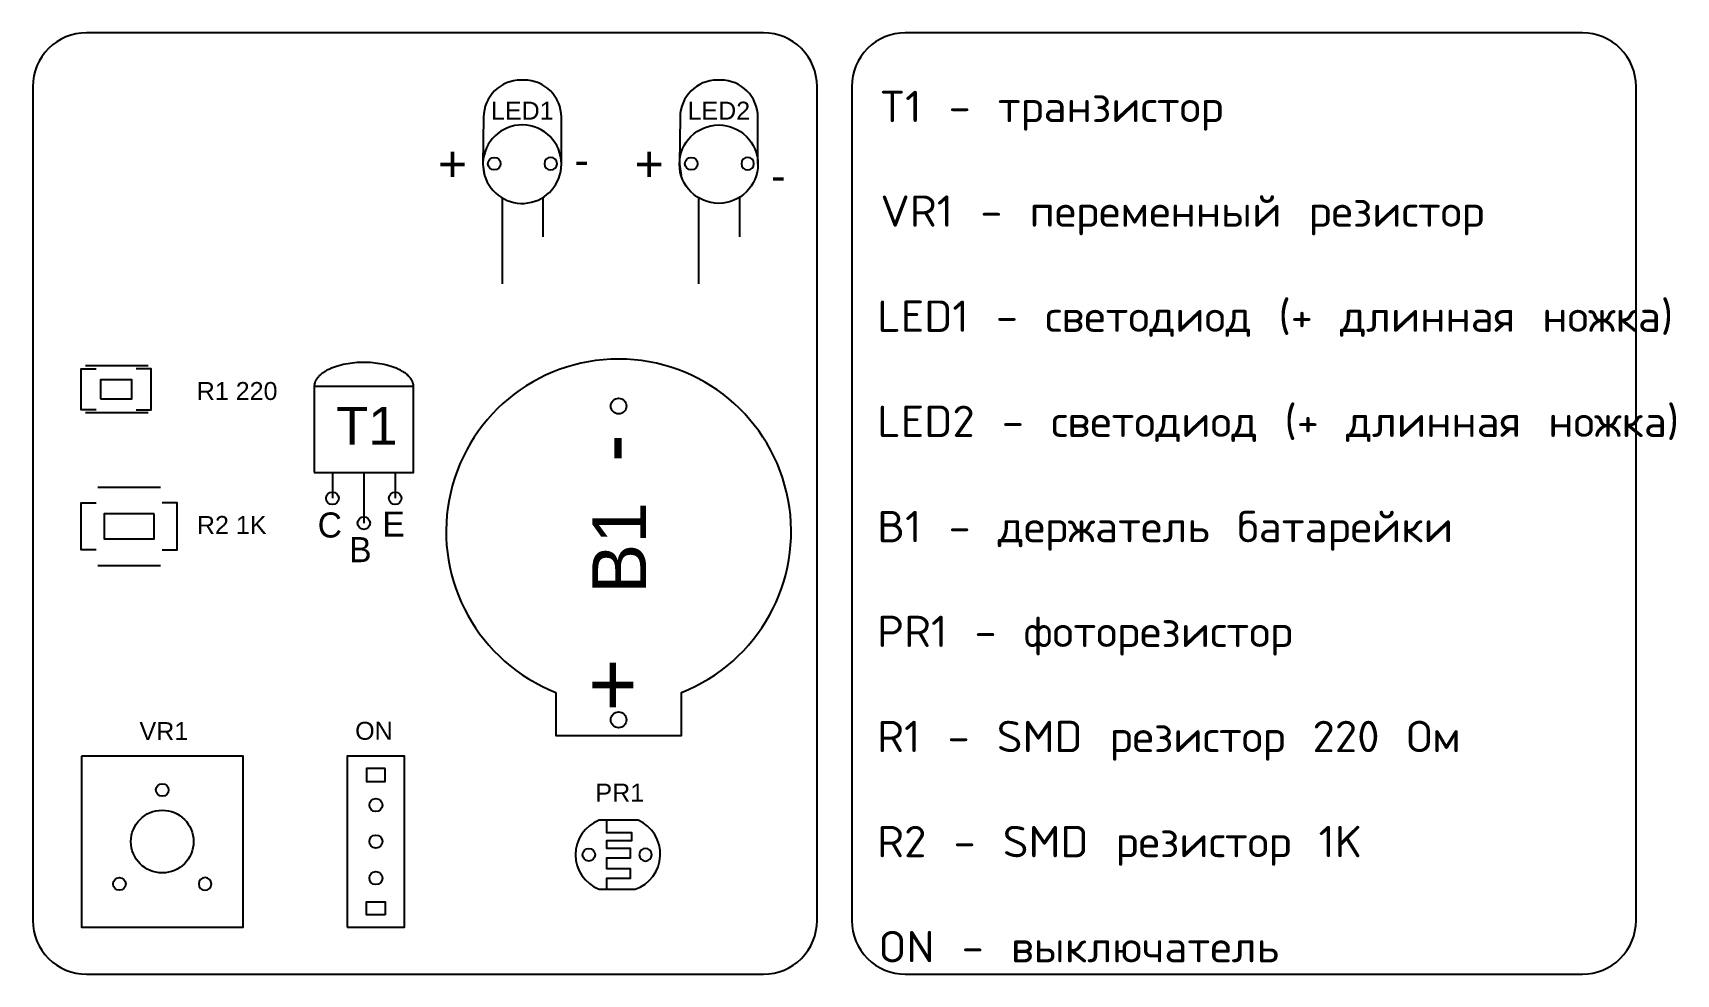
# Model space of a CAD drawing. Extents: x -25 to 80, y -105 to -45.
import ezdxf

# ---------------------------------------------------------------- set-up
doc = ezdxf.new("R2010")
doc.units = 0
for name, color, linetype in [('CUT', 1, 'CONTINUOUS'), ('CUTGRAVE', 5, 'CONTINUOUS'), ('DEFAULT', 7, 'CONTINUOUS')]:
    doc.layers.add(name, color=color, linetype=linetype)
doc.styles.add('ARIAL_ОБЫЧНЫЙ', font='txt')
doc.styles.add('DEFAULT', font='txt')
doc.styles.add('MILLIMETER_SMALL', font='txt')
doc.styles.add('MTXPL_ARIAL', font='txt.shx', dxfattribs={"height": 0.2})

# ---------------------------------------------------------------- blocks, each defined once
blk = doc.blocks.new('*X1')
at = {"layer": 'DEFAULT', "style": 'MTXPL_ARIAL'}
for s, p in [('T1 - транзистор', (28.98, -50.69)), ('VR1 - переменный резистор', (29.04, -57.36)), ('LED1 - светодиод (+ длинная ножка)', (28.84, -64.06)), ('LED2 - светодиод (+ длинная ножка)', (28.84, -70.76)), ('B1 - держатель батарейки', (28.84, -77.47)), ('PR1 - фоторезистор', (28.83, -84.15)), ('R1 - SMD резистор 220 Ом', (28.83, -90.85)), ('R2 - SMD резистор 1K', (28.83, -97.55)), ('ON - выключатель', (28.91, -104.25))]:
    blk.add_text(s, height=2, dxfattribs=at).set_placement(p)

msp = doc.modelspace()

# ---------------------------------------------------------------- linework, layer by layer
at = {"layer": 'CUT'}
for p, q in [((-21.64, -66.2), (-17.64, -66.2)), ((-21.64, -69.2), (-17.64, -69.2)), ((-20.86, -73.95), (-16.86, -73.95)), ((-20.86, -78.95), (-16.86, -78.95))]:
    msp.add_line(p, q, dxfattribs=at)
for points in [[(-21.59, -105), (21.59, -105, 0.414214), (25, -101.59), (25, -48.41, 0.414214), (21.59, -45), (-21.59, -45, 0.414214), (-25, -48.41), (-25, -101.59, 0.414214)], [(30.63, -105), (73.8, -105, 0.414214), (77.22, -101.59), (77.22, -48.41, 0.414214), (73.8, -45), (30.63, -45, 0.414214), (27.22, -48.41), (27.22, -101.59, 0.414214)]]:
    msp.add_lwpolyline(points, format="xyb", close=True, dxfattribs=at)
for points in [[(-2.53, -91.89), (-3.73, -91.89), (-3.73, -92.72), (-2.53, -92.72)], [(-2.53, -101.22), (-3.73, -101.22), (-3.73, -100.39), (-2.53, -100.39)]]:
    msp.add_lwpolyline(points, close=True, dxfattribs=at)
for centre, radius in [((4.42, -53.34), 0.4), ((16.98, -53.34), 0.4), ((-5.9, -74.67), 0.4), ((-1.9, -74.67), 0.4), ((-3.9, -76.25), 0.4), ((-16.75, -93.26), 0.4), ((-3.13, -94.22), 0.415), ((-3.13, -96.55), 0.415), ((10.45, -97.39), 0.4), ((-3.13, -98.88), 0.415), ((-19.48, -99.25), 0.4)]:
    msp.add_circle(centre, radius, dxfattribs=at)
at = {"layer": 'CUT', "extrusion": (0, 0, -1)}
for centre in [(-8.02, -53.34), (-20.58, -53.34), (-14.06, -97.39), (14.02, -99.25)]:
    msp.add_circle(centre, 0.4, dxfattribs=at)
at = {"layer": 'CUTGRAVE'}
for p, q in [((4.92, -55.52), (4.92, -61)), ((7.52, -55.49), (7.52, -58)), ((17.44, -55.52), (17.44, -61)), ((20.05, -55.49), (20.05, -58)), ((-5.9, -73.03), (-5.9, -74.67)), ((-3.9, -73.03), (-3.9, -76.25)), ((-1.9, -73.03), (-1.9, -74.67))]:
    msp.add_line(p, q, dxfattribs=at)
for points in [[(8.7, -53.38), (8.7, -50.38, 0.414213), (6.32, -48.01), (6.12, -48.01, 0.414213), (3.74, -50.38), (3.7, -53.38), (3.8, -54.09)], [(21.23, -53.37), (21.23, -50.38, 0.414213), (18.85, -48.01), (18.65, -48.01, 0.414213), (16.27, -50.38), (16.23, -53.37), (16.33, -54.09)]]:
    msp.add_lwpolyline(points, format="xyb", dxfattribs=at)
for points in [[(-0.73, -67.55), (-0.73, -67.53), (-0.73, -67.51), (-0.73, -67.49), (-0.73, -67.48), (-0.74, -67.46), (-0.74, -67.44), (-0.74, -67.42), (-0.74, -67.41), (-0.75, -67.39), (-0.75, -67.37), (-0.76, -67.35), (-0.76, -67.34), (-0.77, -67.32), (-0.77, -67.3), (-0.78, -67.28), (-0.78, -67.27), (-0.79, -67.25), (-0.8, -67.23), (-0.81, -67.21), (-0.82, -67.19), (-0.82, -67.18), (-0.83, -67.16), (-0.84, -67.14), (-0.85, -67.12), (-0.86, -67.1), (-0.88, -67.09), (-0.89, -67.07), (-0.9, -67.05), (-0.91, -67.03), (-0.93, -67.01), (-0.94, -67), (-0.95, -66.98), (-0.97, -66.96), (-0.98, -66.94), (-1.02, -66.91), (-1.05, -66.87), (-1.09, -66.84), (-1.12, -66.8), (-1.16, -66.77), (-1.2, -66.74), (-1.25, -66.7), (-1.29, -66.67), (-1.34, -66.64), (-1.39, -66.61), (-1.44, -66.58), (-1.49, -66.54), (-1.55, -66.51), (-1.6, -66.49), (-1.66, -66.46), (-1.72, -66.43), (-1.78, -66.4), (-1.84, -66.38), (-1.9, -66.35), (-1.97, -66.33), (-2.03, -66.3), (-2.16, -66.26), (-2.3, -66.22), (-2.44, -66.18), (-2.59, -66.14), (-2.73, -66.11), (-2.88, -66.09), (-3.03, -66.07), (-3.17, -66.05), (-3.32, -66.03), (-3.47, -66.02), (-3.61, -66.01), (-3.76, -66.01), (-3.9, -66.01), (-4.04, -66.01), (-4.18, -66.01), (-4.33, -66.02), (-4.47, -66.03), (-4.62, -66.05), (-4.77, -66.07), (-4.91, -66.09), (-5.06, -66.11), (-5.21, -66.14), (-5.35, -66.18), (-5.49, -66.22), (-5.63, -66.26), (-5.76, -66.3), (-5.83, -66.33), (-5.89, -66.35), (-5.95, -66.38), (-6.02, -66.4), (-6.08, -66.43), (-6.13, -66.46), (-6.19, -66.49), (-6.25, -66.51), (-6.3, -66.54), (-6.35, -66.58), (-6.4, -66.61), (-6.45, -66.64), (-6.5, -66.67), (-6.55, -66.7), (-6.59, -66.74), (-6.63, -66.77), (-6.67, -66.8), (-6.71, -66.84), (-6.74, -66.87), (-6.78, -66.91), (-6.81, -66.94), (-6.82, -66.96), (-6.84, -66.98), (-6.85, -67), (-6.87, -67.01), (-6.88, -67.03), (-6.89, -67.05), (-6.91, -67.07), (-6.92, -67.09), (-6.93, -67.1), (-6.94, -67.12), (-6.95, -67.14), (-6.96, -67.16), (-6.97, -67.18), (-6.98, -67.19), (-6.99, -67.21), (-6.99, -67.23), (-7, -67.25), (-7.01, -67.27), (-7.02, -67.28), (-7.02, -67.3), (-7.03, -67.32), (-7.03, -67.34), (-7.04, -67.35), (-7.04, -67.37), (-7.05, -67.39), (-7.05, -67.41), (-7.05, -67.42), (-7.05, -67.44), (-7.06, -67.46), (-7.06, -67.48), (-7.06, -67.49), (-7.06, -67.51), (-7.06, -67.53), (-7.06, -67.55)], [(-20.96, -69.02), (-21.92, -69.02), (-21.92, -66.42), (-20.96, -66.42)], [(-18.42, -69.02), (-17.46, -69.02), (-17.46, -66.42), (-18.42, -66.42)], [(-20.96, -77.95), (-21.92, -77.95), (-21.92, -74.95), (-20.96, -74.95)], [(-16.76, -77.95), (-15.8, -77.95), (-15.8, -74.95), (-16.76, -74.95)], [(11.6, -99.59), (11.6, -98.89), (13.1, -98.89), (13.1, -98.29), (11.6, -98.29), (11.6, -97.59), (13.1, -97.59), (13.1, -96.99), (11.6, -96.99), (11.6, -96.49), (13.2, -96.49), (13.2, -95.99), (11.6, -95.99), (11.6, -95.19)]]:
    msp.add_lwpolyline(points, dxfattribs=at)
for points in [[(8.35, -87.04), (8.35, -89.79), (16.35, -89.79), (16.35, -87.04, 5.311738)], [(11.1, -95.19, 0.68259), (11.1, -99.59), (13.4, -99.59, 0.681637), (13.6, -95.19)]]:
    msp.add_lwpolyline(points, format="xyb", close=True, dxfattribs=at)
for points in [[(-20.69, -68.32), (-18.69, -68.32), (-18.69, -67.12), (-20.69, -67.12)], [(-7.06, -73.03), (-0.73, -73.03), (-0.73, -67.55), (-7.06, -67.55)], [(-17.26, -75.65), (-20.46, -75.65), (-20.46, -77.25), (-17.26, -77.25)], [(-21.9, -91.1), (-21.9, -102), (-11.6, -102), (-11.6, -91.1)], [(-4.95, -102), (-1.3, -102), (-1.3, -91.1), (-4.95, -91.1)]]:
    msp.add_lwpolyline(points, close=True, dxfattribs=at)
for centre, radius in [((18.73, -53.37), 2.5), ((12.35, -68.79), 0.5), ((12.35, -88.79), 0.5), ((-16.75, -96.55), 2)]:
    msp.add_circle(centre, radius, dxfattribs=at)
at = {"layer": 'CUTGRAVE', "linetype": 'CONTINUOUS'}
msp.add_arc((6.2, -53.37), 2.5, 0.1097, 178.2599, dxfattribs=at)
at = {"layer": 'CUTGRAVE'}
msp.add_arc((6.2, -53.37), 2.5, 196.7201, 359.8903, dxfattribs=at)
at = {"layer": 'DEFAULT'}
for start, end in [(178.2599, 180.1116), (180.1116, 196.7201), (359.8903, 0.1097)]:
    msp.add_arc((6.2, -53.37), 2.5, start, end, dxfattribs=at)

# ---------------------------------------------------------------- block references
msp.add_blockref('*X1', (0, 0), dxfattribs=at)

# ---------------------------------------------------------------- texts
for s, height, style, p in [('LED1', 1.143, 'ARIAL_ОБЫЧНЫЙ', (4.21, -50.53)), ('LED2', 1.143, 'ARIAL_ОБЫЧНЫЙ', (16.74, -50.53)), ('+', 2.29, 'ARIAL_ОБЫЧНЫЙ', (0.83, -54.49)), ('-', 2, 'ARIAL_ОБЫЧНЫЙ', (9.53, -54.09)), ('+', 2.29, 'ARIAL_ОБЫЧНЫЙ', (13.36, -54.49)), ('-', 2, 'ARIAL_ОБЫЧНЫЙ', (22.06, -55.09)), ('R1 220', 1.143, 'ARIAL_ОБЫЧНЫЙ', (-14.55, -68.4)), ('T1', 2.412, 'ARIAL_ОБЫЧНЫЙ', (-5.67, -71.25)), ('R2 1K', 1.143, 'ARIAL_ОБЫЧНЫЙ', (-14.54, -76.94)), ('C', 1.6, 'MILLIMETER_SMALL', (-6.84, -77.17)), ('E', 1.6, 'MILLIMETER_SMALL', (-2.72, -77.11)), ('B', 1.6, 'MILLIMETER_SMALL', (-4.83, -78.74)), ('+', 4, 'DEFAULT', (10.42, -88.5)), ('VR1', 1.143, 'ARIAL_ОБЫЧНЫЙ', (-18.2, -90.08)), ('ON', 1.143, 'ARIAL_ОБЫЧНЫЙ', (-4.45, -90.06)), ('PR1', 1.143, 'ARIAL_ОБЫЧНЫЙ', (10.87, -94))]:
    msp.add_text(s, height=height, dxfattribs=dict(at, style=style)).set_placement(p)
for s, height, style, p in [('-', 4, 'DEFAULT', (13.85, -72.36)), ('B1', 3.429, 'ARIAL_ОБЫЧНЫЙ', (14.1, -80.76))]:
    msp.add_text(s, height=height, rotation=90, dxfattribs=dict(at, style=style)).set_placement(p)

doc.saveas('drawing.dxf')
